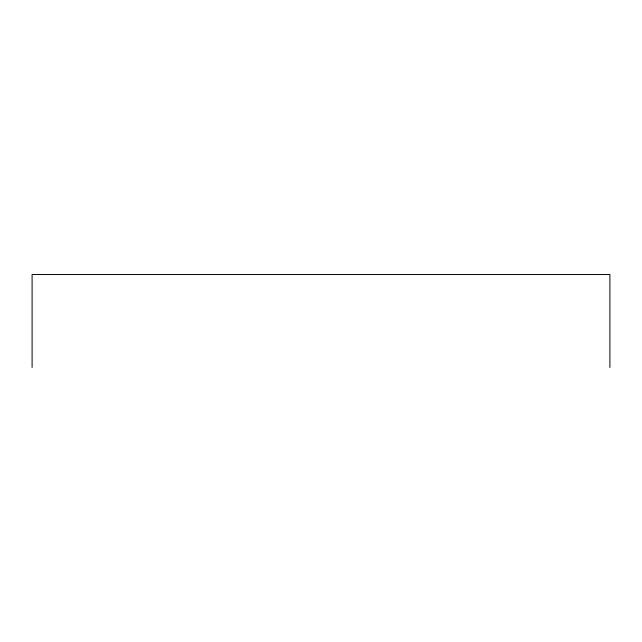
<?xml version="1.0" encoding="UTF-8"?>
<svg xmlns="http://www.w3.org/2000/svg" width="642" height="642" viewBox="0 0 642 642"><rect width="100%" height="100%" fill="white"/><g stroke="black" fill="none" stroke-linecap="round" stroke-linejoin="round"><path stroke-width="0.96" d="M609.9 367.489L609.9 274.511L32.1 274.511L32.1 367.489"/></g></svg>
